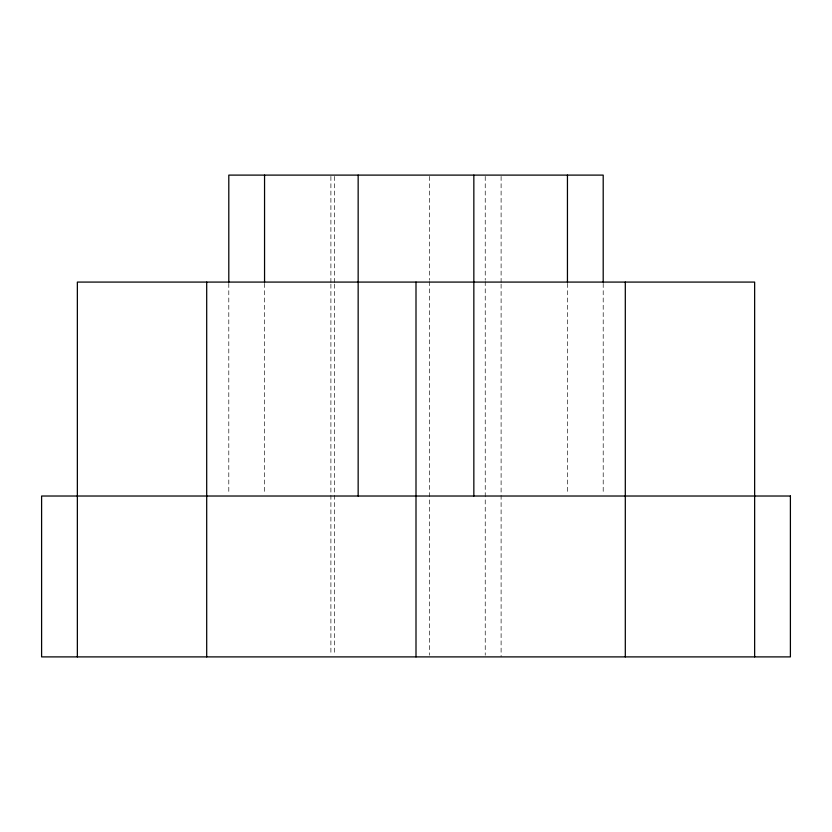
<?xml version="1.0" encoding="UTF-8"?>
<svg xmlns="http://www.w3.org/2000/svg" width="832" height="832" viewBox="0 0 832 832"><rect width="100%" height="100%" fill="white"/><g stroke="black" fill="none" stroke-linecap="round" stroke-linejoin="round"><path stroke-width="0.62" stroke-dasharray="4.16 3.12" d="M603.2 283.379L603.2 493.428M567.445 283.379L567.445 493.428M501.103 176.405L501.103 282.797M501.103 284.097L501.103 656.479M485.233 176.405L485.233 280.207M485.233 281.497L485.233 655.179M429.385 176.405L429.385 280.207M429.385 281.497L429.385 655.179M334.61 176.405L334.61 282.797M334.61 284.097L334.61 655.179M330.897 176.405L330.897 282.797M330.897 284.097L330.897 655.179M264.555 283.379L264.555 493.428M228.8 283.379L228.8 493.428"/><path stroke-width="1.25" d="M754.645 656.895L754.645 282.079L77.355 282.079L77.355 656.895M625.3 282.079L625.3 656.895M603.2 282.079L603.2 175.105L228.8 175.105L228.8 282.079M567.445 175.105L567.445 282.079M473.845 175.105L473.845 496.018M416 282.079L416 656.895M358.155 175.105L358.155 496.018M264.555 175.105L264.555 282.079M206.7 282.079L206.7 656.895M790.4 496.018L41.6 496.018L41.6 656.895L790.4 656.895L790.4 496.018"/></g></svg>
